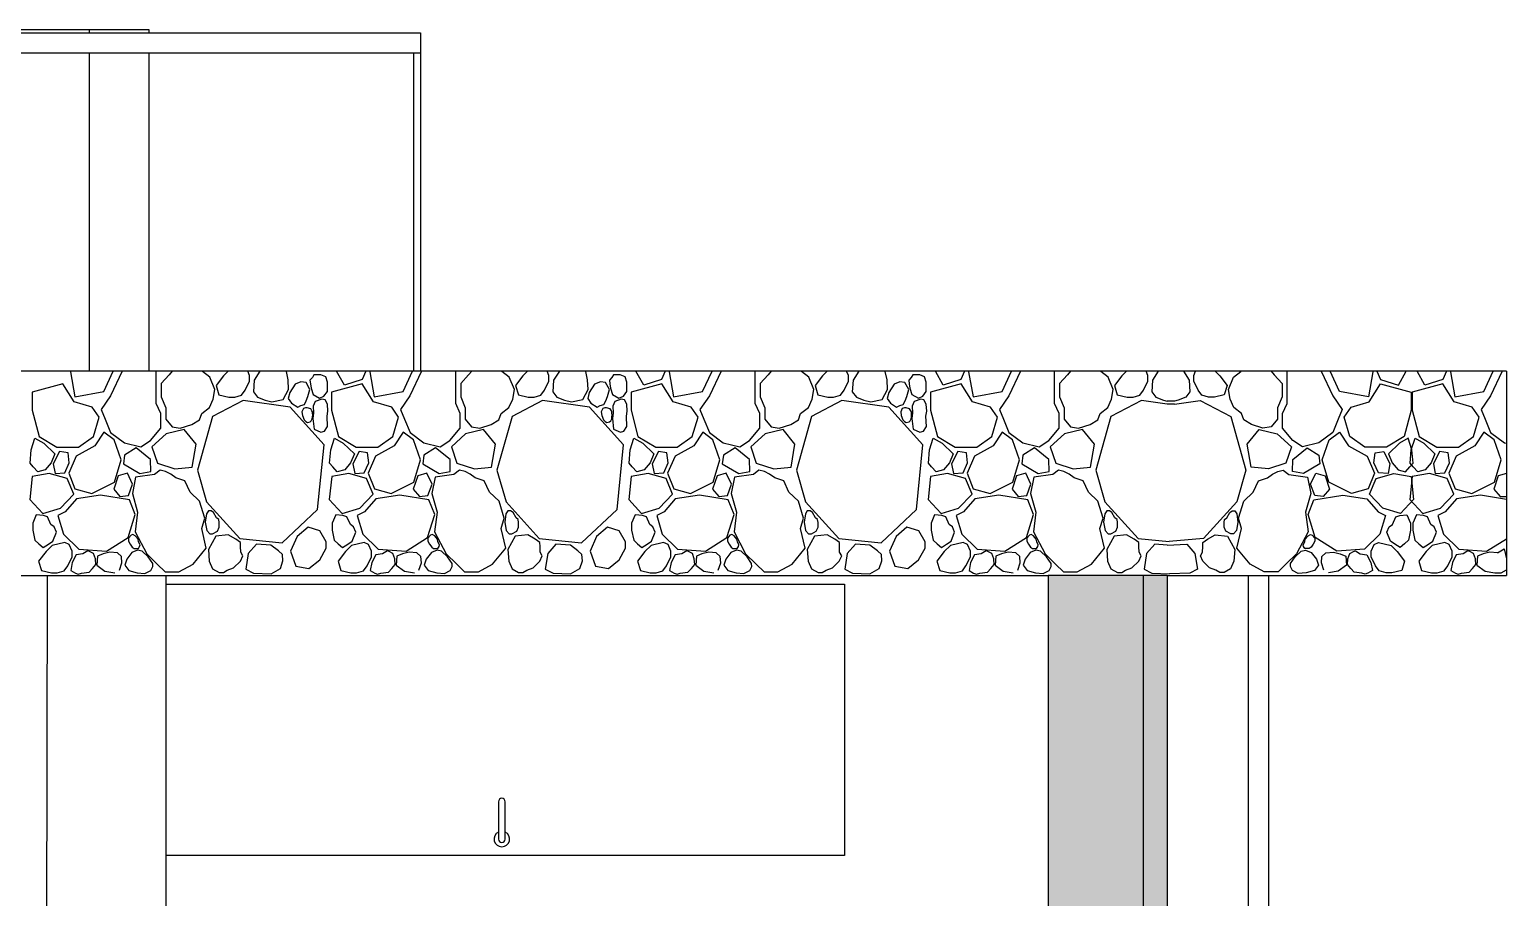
# Model space of a CAD drawing. Header units: millimetres. Extents: x 1116 to 6757, y -1736 to 5159.
# Drawn here: x 6321.4 to 6756.5, y -770.7 to -514.7 of the extents above; entities that cross this region are included whole.
import ezdxf

# ---------------------------------------------------------------- set-up
doc = ezdxf.new("R2010")
doc.units = ezdxf.units.MM
for name, color, linetype in [('A-DOOR-FULL', 3, 'Continuous'), ('A-FLOOR-LEVL', 3, 'Continuous'), ('A-FLOOR-STRS', 3, 'Continuous'), ('A-GLAZ-FULL', 4, 'Continuous'), ('A-WALL-FULL-EXTR', 1, 'Continuous'), ('campiture muri sezionati', 253, 'Continuous'), ('RETINO', 20, 'Continuous')]:
    doc.layers.add(name, color=color, linetype=linetype)

msp = doc.modelspace()

# ---------------------------------------------------------------- hatches: boundary and pattern name
at = {"layer": 'campiture muri sezionati'}
h = msp.add_hatch(color=256, dxfattribs=at)
h.dxf.hatch_style = 1
h.paths.add_polyline_path([(6649.512, -1233.884), (6649.512, -675.752), (6621.512, -675.752), (6621.512, -1223.884), (6322.32, -1223.884), (6322.32, -1635.638), (6356.512, -1635.638), (6356.512, -1233.884)])
h.paths.add_polyline_path([(6656.512, -1233.884), (6656.512, -675.752), (6649.512, -675.752), (6649.512, -1233.884)])

# ---------------------------------------------------------------- linework, layer by layer
at = {"layer": 'A-DOOR-FULL'}
for p, q in [((6361.512, -678.352), (6561.512, -678.352)), ((6561.512, -678.352), (6561.512, -758.352)), ((6459.512, -742.462), (6459.512, -753.462)), ((6461.512, -753.462), (6461.512, -742.462)), ((6561.512, -758.352), (6361.512, -758.352))]:
    msp.add_line(p, q, dxfattribs=at)
for centre, radius, start, end in [((6460.512, -742.462), 1, 0, 180), ((6460.512, -753.462), 2.281, 115.99983, 64.00017), ((6460.512, -753.462), 1, 180, 0)]:
    msp.add_arc(centre, radius, start, end, dxfattribs=at)
at = {"layer": 'A-FLOOR-LEVL'}
msp.add_line((6361.512, -675.752), (6361.512, -788.92), dxfattribs=at)
at = {"layer": 'A-FLOOR-STRS'}
for p, q in [((6056.512, -514.742), (6356.512, -514.742)), ((6135.721, -515.742), (6436.512, -515.742)), ((6338.912, -514.742), (6338.912, -515.742)), ((6356.512, -514.742), (6356.512, -515.742)), ((6436.512, -515.742), (6436.512, -521.742)), ((6436.512, -521.742), (6135.721, -521.742)), ((6338.912, -521.742), (6338.912, -615.505)), ((6356.512, -521.742), (6356.512, -615.505)), ((6434.512, -521.742), (6434.512, -615.505)), ((6436.512, -521.742), (6436.512, -615.505))]:
    msp.add_line(p, q, dxfattribs=at)
at = {"layer": 'A-GLAZ-FULL'}
for p, q in [((6680.512, -1257.884), (6680.512, -675.752)), ((6686.512, -1263.884), (6686.512, -675.752))]:
    msp.add_line(p, q, dxfattribs=at)
at = {"layer": 'A-WALL-FULL-EXTR'}
for p, q in [((6756.512, -615.505), (6056.512, -615.505)), ((6756.512, -615.505), (6756.512, -675.752)), ((6056.512, -675.752), (6621.512, -675.752)), ((6326.512, -675.752), (6326.277, -838.82)), ((6621.512, -675.752), (6621.512, -1223.884)), ((6656.512, -675.752), (6621.512, -675.752)), ((6649.512, -675.752), (6649.512, -1233.884)), ((6656.512, -675.752), (6656.512, -1233.884)), ((6656.512, -675.752), (6756.512, -675.752))]:
    msp.add_line(p, q, dxfattribs=at)
at = {"layer": 'RETINO', "ltscale": 0.1}
for p, q in [((6658.716, -624.308), (6656.512, -624.308)), ((6658.716, -625.212), (6656.512, -625.212))]:
    msp.add_line(p, q, dxfattribs=at)
at = {"layer": 'RETINO'}
for p, q in [((6754.609, -652.408), (6756.512, -652.408)), ((6753.845, -669.052), (6755.826, -667.84)), ((6755.826, -667.84), (6756.512, -670.847)), ((6754.984, -674.959), (6756.512, -674.095)), ((6753.123, -674.959), (6754.984, -674.959))]:
    msp.add_line(p, q, dxfattribs=at)
for points in [[(6333.503, -615.505), (6333.376, -615.681), (6334.676, -623.038), (6343.22, -621.528), (6346.006, -615.505)], [(6348.642, -615.505), (6345.226, -622.807), (6342.437, -626.824), (6343.593, -629.616), (6345.23, -633.568), (6349.306, -636.629), (6354.135, -637.786), (6356.991, -635.948), (6360.052, -632.271), (6360.052, -627.981), (6358.692, -624.986), (6358.692, -621.99), (6358.692, -617.019), (6358.692, -615.505)], [(6363.409, -615.505), (6362.493, -616.621), (6360.166, -619.144), (6360.166, -623.092), (6361.523, -626.263), (6361.523, -629.692), (6363.393, -631.889), (6365.779, -632.321), (6369.179, -631.221), (6371.447, -629.826), (6372.1, -627.987), (6374.386, -626.189), (6375.488, -623.778), (6375.978, -620.876), (6374.487, -617.284)], [(6374.487, -617.284), (6372.32, -615.579), (6372.239, -615.505)], [(6379.885, -615.505), (6378.514, -616.842), (6376.341, -619.759), (6377.173, -622.491), (6380.087, -623.193), (6381.799, -623.193), (6383.825, -622.538), (6384.897, -621.091), (6386.18, -618.443), (6386.18, -616.757), (6385.632, -615.505)], [(6389.234, -615.505), (6387.539, -618.162), (6387.329, -621.561), (6388.534, -623.148), (6390.751, -624.055), (6392.79, -624.531), (6396.126, -623.833), (6397.703, -620.918), (6397.554, -618.013), (6397.033, -615.556), (6396.951, -615.505)], [(6404.31, -620.469), (6404.897, -622.396), (6406.789, -623.441), (6408.094, -622.886), (6409.105, -621.514), (6409.105, -618.771), (6408.624, -617.207), (6407.194, -616.571), (6405.158, -616.571), (6404.684, -617.397), (6403.989, -618.118), (6404.114, -619.261), (6404.31, -620.469)], [(6420.419, -615.505), (6419.345, -617.923), (6414.116, -619.663), (6411.813, -615.505)], [(6421.729, -615.505), (6421.602, -615.681), (6422.903, -623.038), (6431.446, -621.528), (6434.232, -615.505)], [(6436.868, -615.505), (6433.452, -622.807), (6430.664, -626.824), (6431.82, -629.616), (6433.457, -633.568), (6437.533, -636.629), (6442.361, -637.786), (6445.218, -635.948), (6448.278, -632.271), (6448.278, -627.981), (6446.918, -624.986), (6446.918, -621.99), (6446.918, -617.019), (6446.918, -615.505)], [(6451.636, -615.505), (6450.719, -616.621), (6448.392, -619.144), (6448.392, -623.092), (6449.75, -626.263), (6449.75, -629.692), (6451.62, -631.889), (6454.006, -632.321), (6457.406, -631.221), (6459.674, -629.826), (6460.327, -627.987), (6462.613, -626.189), (6463.715, -623.778), (6464.204, -620.876), (6462.713, -617.284)], [(6462.713, -617.284), (6460.546, -615.579), (6460.466, -615.505)], [(6468.111, -615.505), (6466.741, -616.842), (6464.567, -619.759), (6465.399, -622.491), (6468.314, -623.193), (6470.025, -623.193), (6472.051, -622.538), (6473.123, -621.091), (6474.406, -618.443), (6474.406, -616.757), (6473.858, -615.505)], [(6477.46, -615.505), (6475.766, -618.162), (6475.555, -621.561), (6476.76, -623.148), (6478.977, -624.055), (6481.016, -624.531), (6484.352, -623.833), (6485.929, -620.918), (6485.781, -618.013), (6485.26, -615.556), (6485.178, -615.505)], [(6492.536, -620.469), (6493.124, -622.396), (6495.015, -623.441), (6496.32, -622.886), (6497.331, -621.514), (6497.331, -618.771), (6496.85, -617.207), (6495.421, -616.571), (6493.384, -616.571), (6492.911, -617.397), (6492.216, -618.118), (6492.341, -619.261), (6492.536, -620.469)], [(6508.645, -615.505), (6507.572, -617.923), (6502.342, -619.663), (6500.04, -615.505)], [(6509.956, -615.505), (6509.828, -615.681), (6511.129, -623.038), (6519.673, -621.528), (6522.459, -615.505)], [(6525.095, -615.505), (6521.678, -622.807), (6518.89, -626.824), (6520.046, -629.616), (6521.683, -633.568), (6525.759, -636.629), (6530.588, -637.786), (6533.444, -635.948), (6536.505, -632.271), (6536.505, -627.981), (6535.144, -624.986), (6535.144, -621.99), (6535.144, -617.019), (6535.144, -615.505)], [(6539.862, -615.505), (6538.946, -616.621), (6536.619, -619.144), (6536.619, -623.092), (6537.976, -626.263), (6537.976, -629.692), (6539.846, -631.889), (6542.232, -632.321), (6545.632, -631.221), (6547.9, -629.826), (6548.553, -627.987), (6550.839, -626.189), (6551.941, -623.778), (6552.431, -620.876), (6550.94, -617.284)], [(6550.94, -617.284), (6548.772, -615.579), (6548.692, -615.505)], [(6556.338, -615.505), (6554.967, -616.842), (6552.793, -619.759), (6553.626, -622.491), (6556.54, -623.193), (6558.252, -623.193), (6560.277, -622.538), (6561.349, -621.091), (6562.632, -618.443), (6562.632, -616.757), (6562.085, -615.505)], [(6565.687, -615.505), (6563.992, -618.162), (6563.781, -621.561), (6564.987, -623.148), (6567.204, -624.055), (6569.243, -624.531), (6572.578, -623.833), (6574.156, -620.918), (6574.007, -618.013), (6573.486, -615.556), (6573.404, -615.505)], [(6580.763, -620.469), (6581.35, -622.396), (6583.242, -623.441), (6584.547, -622.886), (6585.558, -621.514), (6585.558, -618.771), (6585.077, -617.207), (6583.647, -616.571), (6581.611, -616.571), (6581.137, -617.397), (6580.442, -618.118), (6580.567, -619.261), (6580.763, -620.469)], [(6596.871, -615.505), (6595.798, -617.923), (6590.569, -619.663), (6588.266, -615.505)], [(6598.182, -615.505), (6598.055, -615.681), (6599.355, -623.038), (6607.899, -621.528), (6610.685, -615.505)], [(6613.321, -615.505), (6609.905, -622.807), (6607.116, -626.824), (6608.273, -629.616), (6609.909, -633.568), (6613.985, -636.629), (6618.814, -637.786), (6621.671, -635.948), (6624.731, -632.271), (6624.731, -627.981), (6623.371, -624.986), (6623.371, -621.99), (6623.371, -617.019), (6623.371, -615.505)], [(6628.088, -615.505), (6627.172, -616.621), (6624.845, -619.144), (6624.845, -623.092), (6626.203, -626.263), (6626.203, -629.692), (6628.072, -631.889), (6630.458, -632.321), (6633.859, -631.221), (6636.126, -629.826), (6636.779, -627.987), (6639.065, -626.189), (6640.167, -623.778), (6640.657, -620.876), (6639.166, -617.284)], [(6639.166, -617.284), (6636.999, -615.579), (6636.918, -615.505)], [(6644.564, -615.505), (6643.193, -616.842), (6641.02, -619.759), (6641.852, -622.491), (6644.766, -623.193), (6646.478, -623.193), (6648.504, -622.538), (6649.576, -621.091), (6650.859, -618.443), (6650.859, -616.757), (6650.311, -615.505)], [(6653.913, -615.505), (6652.218, -618.162), (6652.008, -621.561), (6653.213, -623.148), (6655.43, -624.055), (6656.512, -624.308)], [(6661.316, -615.505), (6663.01, -618.162), (6663.221, -621.561), (6662.015, -623.148), (6659.798, -624.055), (6658.716, -624.308)], [(6670.664, -615.505), (6672.035, -616.842), (6674.209, -619.759), (6673.376, -622.491), (6670.462, -623.193), (6668.75, -623.193), (6666.725, -622.538), (6665.653, -621.091), (6664.37, -618.443), (6664.37, -616.757), (6664.917, -615.505)], [(6687.14, -615.505), (6688.056, -616.621), (6690.383, -619.144), (6690.383, -623.092), (6689.026, -626.263), (6689.026, -629.692), (6687.156, -631.889), (6684.77, -632.321), (6681.37, -631.221), (6679.102, -629.826), (6678.449, -627.987), (6676.163, -626.189), (6675.061, -623.778), (6674.571, -620.876), (6676.062, -617.284)], [(6676.062, -617.284), (6678.23, -615.579), (6678.31, -615.505)], [(6701.907, -615.505), (6705.324, -622.807), (6708.112, -626.824), (6706.956, -629.616), (6705.319, -633.568), (6701.243, -636.629), (6696.414, -637.786), (6693.558, -635.948), (6690.497, -632.271), (6690.497, -627.981), (6691.858, -624.986), (6691.858, -621.99), (6691.858, -617.019), (6691.858, -615.505)], [(6717.046, -615.505), (6717.174, -615.681), (6715.873, -623.038), (6707.329, -621.528), (6704.543, -615.505)], [(6718.357, -615.505), (6719.43, -617.923), (6724.66, -619.663), (6726.962, -615.505)], [(6738.805, -615.505), (6737.732, -617.923), (6732.502, -619.663), (6730.2, -615.505)], [(6740.116, -615.505), (6739.988, -615.681), (6741.289, -623.038), (6749.833, -621.528), (6752.619, -615.505)], [(6755.255, -615.505), (6751.839, -622.807), (6749.05, -626.824), (6750.206, -629.616), (6751.843, -633.568), (6755.919, -636.629), (6756.512, -636.771)], [(6334.514, -624.5), (6331.176, -619.181), (6322.118, -621.704), (6322.118, -627.023), (6324.161, -634.797), (6329.406, -637.865), (6335.74, -637.865), (6340.167, -634.729), (6341.87, -629.069), (6339.826, -626.137), (6334.514, -624.5)], [(6403.393, -623.002), (6403.96, -620.907), (6402.832, -618.87), (6401.323, -618.63), (6399.615, -619.303), (6398.044, -621.806), (6397.587, -623.51), (6398.528, -624.909), (6400.386, -626.075), (6401.292, -625.592), (6402.339, -625.332), (6402.879, -624.217), (6403.393, -623.002)], [(6422.74, -624.5), (6419.403, -619.181), (6410.344, -621.704), (6410.344, -627.023), (6412.387, -634.797), (6417.632, -637.865), (6423.966, -637.865), (6428.393, -634.729), (6430.096, -629.069), (6428.053, -626.137), (6422.74, -624.5)], [(6491.619, -623.002), (6492.187, -620.907), (6491.058, -618.87), (6489.549, -618.63), (6487.841, -619.303), (6486.27, -621.806), (6485.813, -623.51), (6486.754, -624.909), (6488.612, -626.075), (6489.518, -625.592), (6490.565, -625.332), (6491.106, -624.217), (6491.619, -623.002)], [(6510.967, -624.5), (6507.629, -619.181), (6498.571, -621.704), (6498.571, -627.023), (6500.614, -634.797), (6505.858, -637.865), (6512.192, -637.865), (6516.62, -634.729), (6518.322, -629.069), (6516.279, -626.137), (6510.967, -624.5)], [(6579.845, -623.002), (6580.413, -620.907), (6579.285, -618.87), (6577.776, -618.63), (6576.067, -619.303), (6574.497, -621.806), (6574.04, -623.51), (6574.981, -624.909), (6576.839, -626.075), (6577.745, -625.592), (6578.792, -625.332), (6579.332, -624.217), (6579.845, -623.002)], [(6599.193, -624.5), (6595.855, -619.181), (6586.797, -621.704), (6586.797, -627.023), (6588.84, -634.797), (6594.085, -637.865), (6600.419, -637.865), (6604.846, -634.729), (6606.549, -629.069), (6604.505, -626.137), (6599.193, -624.5)], [(6716.036, -624.5), (6719.373, -619.181), (6728.432, -621.704), (6728.432, -627.023), (6726.388, -634.797), (6721.144, -637.865), (6714.81, -637.865), (6710.382, -634.729), (6708.68, -629.069), (6710.723, -626.137), (6716.036, -624.5)], [(6741.127, -624.5), (6737.789, -619.181), (6728.731, -621.704), (6728.731, -627.023), (6730.774, -634.797), (6736.018, -637.865), (6742.353, -637.865), (6746.78, -634.729), (6748.482, -629.069), (6746.439, -626.137), (6741.127, -624.5)], [(6373.526, -653.996), (6383.331, -664.868), (6395.78, -666.14), (6406.241, -656.298), (6408.144, -637.248), (6398.106, -626.123), (6384.28, -624.115), (6375.29, -628.852), (6370.833, -644.642), (6373.526, -653.996)], [(6404.21, -626.64), (6403.167, -626.346), (6402.668, -626.346), (6402.032, -626.524), (6401.591, -627.442), (6401.762, -628.589), (6402.229, -629.842), (6402.744, -630.325), (6403.231, -630.611), (6404.031, -630.395), (6404.369, -630.128), (6404.651, -629.568), (6404.718, -628.952), (6404.79, -628.388), (6404.718, -627.895), (6404.718, -627.438), (6404.564, -627.212), (6404.21, -626.64)], [(6409.247, -627.295), (6409.129, -625.215), (6408.435, -623.924), (6407.469, -623.731), (6405.548, -624.431), (6404.959, -625.829), (6405.048, -627.761), (6404.865, -629.41), (6405.226, -632.574), (6407.205, -633.469), (6408.28, -633.194), (6409.14, -631.817), (6409.025, -628.775), (6409.247, -627.295)], [(6461.752, -653.996), (6471.557, -664.868), (6484.007, -666.14), (6494.467, -656.298), (6496.37, -637.248), (6486.333, -626.123), (6472.506, -624.115), (6463.517, -628.852), (6459.059, -644.642), (6461.752, -653.996)], [(6492.436, -626.64), (6491.393, -626.346), (6490.895, -626.346), (6490.259, -626.524), (6489.817, -627.442), (6489.989, -628.589), (6490.455, -629.842), (6490.971, -630.325), (6491.457, -630.611), (6492.257, -630.395), (6492.596, -630.128), (6492.878, -629.568), (6492.944, -628.952), (6493.016, -628.388), (6492.944, -627.895), (6492.944, -627.438), (6492.791, -627.212), (6492.436, -626.64)], [(6497.473, -627.295), (6497.356, -625.215), (6496.662, -623.924), (6495.696, -623.731), (6493.774, -624.431), (6493.185, -625.829), (6493.275, -627.761), (6493.092, -629.41), (6493.452, -632.574), (6495.432, -633.469), (6496.506, -633.194), (6497.367, -631.817), (6497.252, -628.775), (6497.473, -627.295)], [(6549.978, -653.996), (6559.783, -664.868), (6572.233, -666.14), (6582.694, -656.298), (6584.597, -637.248), (6574.559, -626.123), (6560.733, -624.115), (6551.743, -628.852), (6547.286, -644.642), (6549.978, -653.996)], [(6580.662, -626.64), (6579.62, -626.346), (6579.121, -626.346), (6578.485, -626.524), (6578.043, -627.442), (6578.215, -628.589), (6578.682, -629.842), (6579.197, -630.325), (6579.684, -630.611), (6580.484, -630.395), (6580.822, -630.128), (6581.104, -629.568), (6581.171, -628.952), (6581.243, -628.388), (6581.171, -627.895), (6581.171, -627.438), (6581.017, -627.212), (6580.662, -626.64)], [(6585.7, -627.295), (6585.582, -625.215), (6584.888, -623.924), (6583.922, -623.731), (6582.001, -624.431), (6581.412, -625.829), (6581.501, -627.761), (6581.318, -629.41), (6581.678, -632.574), (6583.658, -633.469), (6584.733, -633.194), (6585.593, -631.817), (6585.478, -628.775), (6585.7, -627.295)], [(6656.512, -625.212), (6648.959, -624.115), (6639.969, -628.852), (6635.512, -644.642), (6638.205, -653.996)], [(6658.716, -625.212), (6666.269, -624.115), (6675.259, -628.852), (6679.716, -644.642), (6677.024, -653.996)], [(6321.871, -638.645), (6322.955, -635.208), (6325.575, -636.7), (6328.827, -639.866), (6327.743, -642.534), (6325.982, -644.614), (6323.814, -645.156), (6322.459, -643.709), (6321.558, -642.617), (6321.871, -638.645)], [(6340.611, -637.498), (6335.091, -640.607), (6332.905, -645.558), (6334.746, -650.164), (6339.691, -651.546), (6346.362, -648.206), (6348.317, -641.643), (6346.247, -635.771), (6343.256, -633.468), (6340.611, -637.498)], [(6364.197, -644.323), (6369.264, -643.813), (6370.425, -637.06), (6366.92, -632.704), (6361.628, -633.976), (6357.411, -637.811), (6359.03, -642.575), (6364.197, -644.323)], [(6410.098, -638.645), (6411.182, -635.208), (6413.801, -636.7), (6417.053, -639.866), (6415.969, -642.534), (6414.208, -644.614), (6412.04, -645.156), (6410.685, -643.709), (6409.784, -642.617), (6410.098, -638.645)], [(6428.838, -637.498), (6423.317, -640.607), (6421.132, -645.558), (6422.972, -650.164), (6427.917, -651.546), (6434.588, -648.206), (6436.543, -641.643), (6434.473, -635.771), (6431.483, -633.468), (6428.838, -637.498)], [(6452.423, -644.323), (6457.491, -643.813), (6458.652, -637.06), (6455.147, -632.704), (6449.855, -633.976), (6445.638, -637.811), (6447.257, -642.575), (6452.423, -644.323)], [(6498.324, -638.645), (6499.408, -635.208), (6502.028, -636.7), (6505.28, -639.866), (6504.196, -642.534), (6502.434, -644.614), (6500.266, -645.156), (6498.911, -643.709), (6498.011, -642.617), (6498.324, -638.645)], [(6517.064, -637.498), (6511.543, -640.607), (6509.358, -645.558), (6511.198, -650.164), (6516.144, -651.546), (6522.814, -648.206), (6524.77, -641.643), (6522.699, -635.771), (6519.709, -633.468), (6517.064, -637.498)], [(6540.649, -644.323), (6545.717, -643.813), (6546.878, -637.06), (6543.373, -632.704), (6538.081, -633.976), (6533.864, -637.811), (6535.483, -642.575), (6540.649, -644.323)], [(6586.551, -638.645), (6587.635, -635.208), (6590.254, -636.7), (6593.506, -639.866), (6592.422, -642.534), (6590.661, -644.614), (6588.493, -645.156), (6587.138, -643.709), (6586.237, -642.617), (6586.551, -638.645)], [(6605.29, -637.498), (6599.77, -640.607), (6597.585, -645.558), (6599.425, -650.164), (6604.37, -651.546), (6611.041, -648.206), (6612.996, -641.643), (6610.926, -635.771), (6607.936, -633.468), (6605.29, -637.498)], [(6628.876, -644.323), (6633.944, -643.813), (6635.105, -637.06), (6631.6, -632.704), (6626.307, -633.976), (6622.09, -637.811), (6623.709, -642.575), (6628.876, -644.323)], [(6686.353, -644.323), (6681.285, -643.813), (6680.124, -637.06), (6683.629, -632.704), (6688.921, -633.976), (6693.138, -637.811), (6691.519, -642.575), (6686.353, -644.323)], [(6709.938, -637.498), (6715.459, -640.607), (6717.644, -645.558), (6715.804, -650.164), (6710.858, -651.546), (6704.188, -648.206), (6702.232, -641.643), (6704.303, -635.771), (6707.293, -633.468), (6709.938, -637.498)], [(6728.678, -638.645), (6727.594, -635.208), (6724.974, -636.7), (6721.722, -639.866), (6722.806, -642.534), (6724.568, -644.614), (6726.736, -645.156), (6728.091, -643.709), (6728.991, -642.617), (6728.678, -638.645)], [(6728.484, -638.645), (6729.568, -635.208), (6732.188, -636.7), (6735.44, -639.866), (6734.356, -642.534), (6732.594, -644.614), (6730.426, -645.156), (6729.071, -643.709), (6728.171, -642.617), (6728.484, -638.645)], [(6747.224, -637.498), (6741.703, -640.607), (6739.518, -645.558), (6741.358, -650.164), (6746.304, -651.546), (6752.975, -648.206), (6754.93, -641.643), (6752.86, -635.771), (6749.869, -633.468), (6747.224, -637.498)], [(6332.703, -639.541), (6330.211, -639.141), (6328.358, -642.853), (6328.93, -645.671), (6331.748, -645.518), (6333.08, -642.536), (6332.703, -639.541)], [(6349.332, -640.303), (6349.02, -642.807), (6353.845, -645.63), (6357.087, -645.126), (6357.02, -641.542), (6352.773, -638.131), (6349.332, -640.303)], [(6420.929, -639.541), (6418.438, -639.141), (6416.584, -642.853), (6417.157, -645.671), (6419.974, -645.518), (6421.307, -642.536), (6420.929, -639.541)], [(6437.559, -640.303), (6437.246, -642.807), (6442.072, -645.63), (6445.313, -645.126), (6445.247, -641.542), (6440.999, -638.131), (6437.559, -640.303)], [(6509.155, -639.541), (6506.664, -639.141), (6504.81, -642.853), (6505.383, -645.671), (6508.201, -645.518), (6509.533, -642.536), (6509.155, -639.541)], [(6525.785, -640.303), (6525.473, -642.807), (6530.298, -645.63), (6533.539, -645.126), (6533.473, -641.542), (6529.225, -638.131), (6525.785, -640.303)], [(6597.382, -639.541), (6594.89, -639.141), (6593.037, -642.853), (6593.609, -645.671), (6596.427, -645.518), (6597.759, -642.536), (6597.382, -639.541)], [(6614.011, -640.303), (6613.699, -642.807), (6618.524, -645.63), (6621.766, -645.126), (6621.699, -641.542), (6617.452, -638.131), (6614.011, -640.303)], [(6701.217, -640.303), (6701.529, -642.807), (6696.704, -645.63), (6693.463, -645.126), (6693.529, -641.542), (6697.777, -638.131), (6701.217, -640.303)], [(6717.847, -639.541), (6720.338, -639.141), (6722.192, -642.853), (6721.619, -645.671), (6718.801, -645.518), (6717.469, -642.536), (6717.847, -639.541)], [(6739.316, -639.541), (6736.824, -639.141), (6734.97, -642.853), (6735.543, -645.671), (6738.361, -645.518), (6739.693, -642.536), (6739.316, -639.541)], [(6327.182, -645.703), (6322.16, -646.548), (6321.45, -653.363), (6325.236, -657.477), (6330.432, -655.856), (6334.385, -651.75), (6332.453, -647.103), (6327.182, -645.703)], [(6347.996, -652.408), (6350.51, -652.2), (6351.737, -648.828), (6350.193, -645.554), (6347.494, -646.377), (6346.175, -650.332), (6347.996, -652.408)], [(6358.169, -645.942), (6352.618, -646.711), (6351.644, -651.588), (6353.209, -657.056), (6352.485, -662.839), (6355.886, -669.373), (6359.008, -672.394), (6361.326, -674.639), (6365.388, -674.639), (6369.566, -672.394), (6373.44, -667.68), (6372.073, -661.9), (6372.984, -658.858), (6371.465, -653.839), (6368.655, -651.177), (6367.117, -647.869), (6364.477, -646.995), (6362.958, -645.854), (6361.434, -645.044), (6359.808, -644.651), (6358.169, -645.942)], [(6415.409, -645.703), (6410.386, -646.548), (6409.676, -653.363), (6413.463, -657.477), (6418.659, -655.856), (6422.612, -651.75), (6420.68, -647.103), (6415.409, -645.703)], [(6436.222, -652.408), (6438.737, -652.2), (6439.963, -648.828), (6438.42, -645.554), (6435.72, -646.377), (6434.401, -650.332), (6436.222, -652.408)], [(6446.395, -645.942), (6440.845, -646.711), (6439.87, -651.588), (6441.435, -657.056), (6440.711, -662.839), (6444.113, -669.373), (6447.234, -672.394), (6449.553, -674.639), (6453.615, -674.639), (6457.792, -672.394), (6461.666, -667.68), (6460.299, -661.9), (6461.211, -658.858), (6459.691, -653.839), (6456.881, -651.177), (6455.343, -647.869), (6452.703, -646.995), (6451.184, -645.854), (6449.661, -645.044), (6448.035, -644.651), (6446.395, -645.942)], [(6503.635, -645.703), (6498.612, -646.548), (6497.903, -653.363), (6501.689, -657.477), (6506.885, -655.856), (6510.838, -651.75), (6508.906, -647.103), (6503.635, -645.703)], [(6524.449, -652.408), (6526.963, -652.2), (6528.19, -648.828), (6526.646, -645.554), (6523.946, -646.377), (6522.628, -650.332), (6524.449, -652.408)], [(6534.622, -645.942), (6529.071, -646.711), (6528.097, -651.588), (6529.662, -657.056), (6528.937, -662.839), (6532.339, -669.373), (6535.46, -672.394), (6537.779, -674.639), (6541.841, -674.639), (6546.019, -672.394), (6549.893, -667.68), (6548.525, -661.9), (6549.437, -658.858), (6547.918, -653.839), (6545.107, -651.177), (6543.57, -647.869), (6540.929, -646.995), (6539.41, -645.854), (6537.887, -645.044), (6536.261, -644.651), (6534.622, -645.942)], [(6591.861, -645.703), (6586.839, -646.548), (6586.129, -653.363), (6589.916, -657.477), (6595.111, -655.856), (6599.064, -651.75), (6597.132, -647.103), (6591.861, -645.703)], [(6612.675, -652.408), (6615.19, -652.2), (6616.416, -648.828), (6614.872, -645.554), (6612.173, -646.377), (6610.854, -650.332), (6612.675, -652.408)], [(6622.848, -645.942), (6617.297, -646.711), (6616.323, -651.588), (6617.888, -657.056), (6617.164, -662.839), (6620.565, -669.373), (6623.687, -672.394), (6626.006, -674.639), (6630.067, -674.639), (6634.245, -672.394), (6638.119, -667.68), (6636.752, -661.9), (6637.663, -658.858), (6636.144, -653.839), (6633.334, -651.177), (6631.796, -647.869), (6629.156, -646.995), (6627.637, -645.854), (6626.114, -645.044), (6624.487, -644.651), (6622.848, -645.942)], [(6692.38, -645.942), (6697.931, -646.711), (6698.905, -651.588), (6697.341, -657.056), (6698.065, -662.839), (6694.663, -669.373), (6691.542, -672.394), (6689.223, -674.639), (6685.161, -674.639), (6680.983, -672.394), (6677.109, -667.68), (6678.477, -661.9), (6677.565, -658.858), (6679.084, -653.839), (6681.895, -651.177), (6683.432, -647.869), (6686.073, -646.995), (6687.592, -645.854), (6689.115, -645.044), (6690.741, -644.651), (6692.38, -645.942)], [(6702.554, -652.408), (6700.039, -652.2), (6698.812, -648.828), (6700.356, -645.554), (6703.056, -646.377), (6704.374, -650.332), (6702.554, -652.408)], [(6723.367, -645.703), (6728.39, -646.548), (6729.1, -653.363), (6725.313, -657.477), (6720.117, -655.856), (6716.164, -651.75), (6718.096, -647.103), (6723.367, -645.703)], [(6733.795, -645.703), (6728.772, -646.548), (6728.063, -653.363), (6731.849, -657.477), (6737.045, -655.856), (6740.998, -651.75), (6739.066, -647.103), (6733.795, -645.703)], [(6756.512, -645.643), (6754.106, -646.377), (6752.788, -650.332), (6754.609, -652.408)], [(6352.509, -657.792), (6350.786, -653.476), (6342.28, -652.067), (6335.153, -653.129), (6331.867, -656.973), (6329.692, -658.095), (6331.33, -663.557), (6335.839, -667.955), (6344.058, -668.603), (6350.388, -664.591), (6352.509, -657.792)], [(6440.736, -657.792), (6439.013, -653.476), (6430.506, -652.067), (6423.38, -653.129), (6420.094, -656.973), (6417.918, -658.095), (6419.557, -663.557), (6424.065, -667.955), (6432.284, -668.603), (6438.614, -664.591), (6440.736, -657.792)], [(6528.962, -657.792), (6527.239, -653.476), (6518.732, -652.067), (6511.606, -653.129), (6508.32, -656.973), (6506.144, -658.095), (6507.783, -663.557), (6512.291, -667.955), (6520.511, -668.603), (6526.841, -664.591), (6528.962, -657.792)], [(6617.188, -657.792), (6615.466, -653.476), (6606.959, -652.067), (6599.832, -653.129), (6596.546, -656.973), (6594.371, -658.095), (6596.009, -663.557), (6600.518, -667.955), (6608.737, -668.603), (6615.067, -664.591), (6617.188, -657.792)], [(6698.04, -657.792), (6699.763, -653.476), (6708.27, -652.067), (6715.396, -653.129), (6718.682, -656.973), (6720.858, -658.095), (6719.219, -663.557), (6714.711, -667.955), (6706.491, -668.603), (6700.161, -664.591), (6698.04, -657.792)], [(6756.512, -653.329), (6748.892, -652.067), (6741.766, -653.129), (6738.48, -656.973), (6736.304, -658.095), (6737.943, -663.557), (6742.451, -667.955), (6750.671, -668.603), (6756.512, -664.901)], [(6376.463, -658.743), (6375.577, -657.198), (6374.863, -656.683), (6374.063, -656.683), (6373.492, -657.599), (6373.149, -660.059), (6373.549, -662.433), (6374.463, -663.491), (6375.263, -663.491), (6376.72, -662.719), (6377.234, -661.546), (6377.234, -660.087), (6377.091, -659.248), (6376.463, -658.743)], [(6464.689, -658.743), (6463.804, -657.198), (6463.089, -656.683), (6462.289, -656.683), (6461.718, -657.599), (6461.375, -660.059), (6461.775, -662.433), (6462.689, -663.491), (6463.489, -663.491), (6464.946, -662.719), (6465.461, -661.546), (6465.461, -660.087), (6465.317, -659.248), (6464.689, -658.743)], [(6552.916, -658.743), (6552.03, -657.198), (6551.316, -656.683), (6550.516, -656.683), (6549.944, -657.599), (6549.602, -660.059), (6550.002, -662.433), (6550.916, -663.491), (6551.716, -663.491), (6553.173, -662.719), (6553.687, -661.546), (6553.687, -660.087), (6553.543, -659.248), (6552.916, -658.743)], [(6641.142, -658.743), (6640.256, -657.198), (6639.542, -656.683), (6638.742, -656.683), (6638.171, -657.599), (6637.828, -660.059), (6638.228, -662.433), (6639.142, -663.491), (6639.942, -663.491), (6641.399, -662.719), (6641.913, -661.546), (6641.913, -660.087), (6641.77, -659.248), (6641.142, -658.743)], [(6638.205, -653.996), (6648.01, -664.868), (6657.162, -665.736)], [(6677.024, -653.996), (6667.219, -664.868), (6657.162, -665.736)], [(6674.086, -658.743), (6674.972, -657.198), (6675.686, -656.683), (6676.486, -656.683), (6677.058, -657.599), (6677.4, -660.059), (6677.001, -662.433), (6676.086, -663.491), (6675.286, -663.491), (6673.829, -662.719), (6673.315, -661.546), (6673.315, -660.087), (6673.459, -659.248), (6674.086, -658.743)], [(6323.351, -657.894), (6322.303, -660.338), (6322.303, -662.337), (6322.902, -665.377), (6324.061, -666.376), (6325.353, -667.492), (6326.897, -666.496), (6328.196, -665.659), (6329.254, -662.977), (6328.578, -661.417), (6327.652, -660.741), (6326.655, -658.433), (6325.472, -658.023), (6323.351, -657.894)], [(6411.577, -657.894), (6410.53, -660.338), (6410.53, -662.337), (6411.129, -665.377), (6412.287, -666.376), (6413.58, -667.492), (6415.123, -666.496), (6416.422, -665.659), (6417.48, -662.977), (6416.805, -661.417), (6415.879, -660.741), (6414.881, -658.433), (6413.698, -658.023), (6411.577, -657.894)], [(6499.804, -657.894), (6498.756, -660.338), (6498.756, -662.337), (6499.355, -665.377), (6500.514, -666.376), (6501.806, -667.492), (6503.35, -666.496), (6504.648, -665.659), (6505.706, -662.977), (6505.031, -661.417), (6504.105, -660.741), (6503.107, -658.433), (6501.925, -658.023), (6499.804, -657.894)], [(6588.03, -657.894), (6586.982, -660.338), (6586.982, -662.337), (6587.582, -665.377), (6588.74, -666.376), (6590.033, -667.492), (6591.576, -666.496), (6592.875, -665.659), (6593.933, -662.977), (6593.258, -661.417), (6592.331, -660.741), (6591.334, -658.433), (6590.151, -658.023), (6588.03, -657.894)], [(6727.198, -657.894), (6728.246, -660.338), (6728.246, -662.337), (6727.647, -665.377), (6726.489, -666.376), (6725.196, -667.492), (6723.652, -666.496), (6722.354, -665.659), (6721.296, -662.977), (6721.971, -661.417), (6722.897, -660.741), (6723.895, -658.433), (6725.077, -658.023), (6727.198, -657.894)], [(6729.964, -657.894), (6728.916, -660.338), (6728.916, -662.337), (6729.515, -665.377), (6730.674, -666.376), (6731.966, -667.492), (6733.51, -666.496), (6734.808, -665.659), (6735.866, -662.977), (6735.191, -661.417), (6734.265, -660.741), (6733.267, -658.433), (6732.085, -658.023), (6729.964, -657.894)], [(6353.315, -665.08), (6352.495, -664.088), (6351.786, -663.659), (6351.259, -663.843), (6350.525, -664.737), (6350.525, -665.656), (6351.015, -666.538), (6351.626, -667.359), (6352.141, -667.829), (6353.413, -667.78), (6353.788, -667.219), (6353.903, -666.747), (6353.47, -665.852), (6353.315, -665.08)], [(6379.898, -663.732), (6376.222, -664.193), (6374.044, -668.061), (6374.32, -671.557), (6375.303, -673.737), (6377.217, -674.843), (6378.462, -674.823), (6379.629, -674.143), (6381.493, -673.443), (6383.48, -671.476), (6384.193, -669.903), (6383.578, -668.849), (6383.536, -667.164), (6383.508, -666.019), (6382.152, -665.014), (6379.898, -663.732)], [(6406.888, -662.579), (6403.402, -661.475), (6400.207, -664.213), (6398.263, -668.581), (6399.853, -672.983), (6403.666, -673.725), (6406.845, -671.179), (6408.752, -667.732), (6408.752, -665.786), (6406.888, -662.579)], [(6441.542, -665.08), (6440.722, -664.088), (6440.012, -663.659), (6439.486, -663.843), (6438.751, -664.737), (6438.751, -665.656), (6439.241, -666.538), (6439.853, -667.359), (6440.367, -667.829), (6441.64, -667.78), (6442.014, -667.219), (6442.129, -666.747), (6441.696, -665.852), (6441.542, -665.08)], [(6468.125, -663.732), (6464.448, -664.193), (6462.271, -668.061), (6462.546, -671.557), (6463.53, -673.737), (6465.444, -674.843), (6466.689, -674.823), (6467.856, -674.143), (6469.719, -673.443), (6471.706, -671.476), (6472.419, -669.903), (6471.804, -668.849), (6471.762, -667.164), (6471.734, -666.019), (6470.378, -665.014), (6468.125, -663.732)], [(6495.114, -662.579), (6491.628, -661.475), (6488.433, -664.213), (6486.49, -668.581), (6488.079, -672.983), (6491.893, -673.725), (6495.071, -671.179), (6496.978, -667.732), (6496.978, -665.786), (6495.114, -662.579)], [(6529.768, -665.08), (6528.948, -664.088), (6528.238, -663.659), (6527.712, -663.843), (6526.978, -664.737), (6526.978, -665.656), (6527.467, -666.538), (6528.079, -667.359), (6528.594, -667.829), (6529.866, -667.78), (6530.241, -667.219), (6530.355, -666.747), (6529.923, -665.852), (6529.768, -665.08)], [(6556.351, -663.732), (6552.675, -664.193), (6550.497, -668.061), (6550.772, -671.557), (6551.756, -673.737), (6553.67, -674.843), (6554.915, -674.823), (6556.082, -674.143), (6557.945, -673.443), (6559.933, -671.476), (6560.645, -669.903), (6560.03, -668.849), (6559.989, -667.164), (6559.96, -666.019), (6558.604, -665.014), (6556.351, -663.732)], [(6583.341, -662.579), (6579.854, -661.475), (6576.659, -664.213), (6574.716, -668.581), (6576.305, -672.983), (6580.119, -673.725), (6583.297, -671.179), (6585.204, -667.732), (6585.204, -665.786), (6583.341, -662.579)], [(6617.994, -665.08), (6617.174, -664.088), (6616.465, -663.659), (6615.938, -663.843), (6615.204, -664.737), (6615.204, -665.656), (6615.694, -666.538), (6616.306, -667.359), (6616.82, -667.829), (6618.092, -667.78), (6618.467, -667.219), (6618.582, -666.747), (6618.149, -665.852), (6617.994, -665.08)], [(6644.577, -663.732), (6640.901, -664.193), (6638.724, -668.061), (6638.999, -671.557), (6639.982, -673.737), (6641.896, -674.843), (6643.142, -674.823), (6644.308, -674.143), (6646.172, -673.443), (6648.159, -671.476), (6648.872, -669.903), (6648.257, -668.849), (6648.215, -667.164), (6648.187, -666.019), (6646.831, -665.014), (6644.577, -663.732)], [(6670.651, -663.732), (6674.327, -664.193), (6676.505, -668.061), (6676.23, -671.557), (6675.246, -673.737), (6673.332, -674.843), (6672.087, -674.823), (6670.92, -674.143), (6669.057, -673.443), (6667.069, -671.476), (6666.357, -669.903), (6666.972, -668.849), (6667.013, -667.164), (6667.042, -666.019), (6668.398, -665.014), (6670.651, -663.732)], [(6697.234, -665.08), (6698.054, -664.088), (6698.764, -663.659), (6699.29, -663.843), (6700.024, -664.737), (6700.024, -665.656), (6699.535, -666.538), (6698.923, -667.359), (6698.408, -667.829), (6697.136, -667.78), (6696.761, -667.219), (6696.647, -666.747), (6697.079, -665.852), (6697.234, -665.08)], [(6331.713, -666.014), (6328.013, -666.894), (6326.209, -668.654), (6324.036, -671.571), (6324.868, -674.303), (6327.782, -675.005), (6329.494, -675.005), (6331.52, -674.349), (6332.592, -672.902), (6333.875, -670.254), (6333.875, -668.568), (6333.033, -666.644), (6331.713, -666.014)], [(6337.103, -669.379), (6335.129, -669.622), (6333.957, -671.885), (6333.482, -674.231), (6334.85, -675.069), (6335.688, -675.31), (6336.626, -675.045), (6338.893, -674.814), (6339.903, -673.673), (6340.89, -672.469), (6340.746, -670.834), (6340.19, -669.254), (6339.065, -668.718), (6338.558, -668.498), (6337.103, -669.379)], [(6341.384, -670.003), (6341.189, -672.749), (6343.587, -674.479), (6346.51, -674.959)], [(6347.232, -669.052), (6345.018, -668.889), (6343.027, -669.41), (6341.384, -670.003)], [(6348.417, -670.125), (6347.232, -669.052)], [(6347.82, -674.208), (6348.568, -671.968), (6348.417, -670.125)], [(6356.322, -670.216), (6354.557, -668.543), (6353.211, -668.281), (6351.544, -668.987), (6350.037, -670.945), (6349.428, -672.71), (6350.614, -674.283), (6353.094, -675.008), (6355.36, -675.144), (6357.11, -674.275), (6357.67, -673.051), (6357.642, -672.204), (6356.322, -670.216)], [(6385.809, -669.22), (6385.102, -673.92), (6387.372, -675.098), (6392.528, -675.221)], [(6394.695, -668.485), (6392.482, -666.822), (6388.221, -666.491), (6385.809, -669.22)], [(6395.88, -669.558), (6394.695, -668.485)], [(6395.283, -673.641), (6396.031, -671.401), (6395.88, -669.558)], [(6419.939, -666.014), (6416.239, -666.894), (6414.436, -668.654), (6412.262, -671.571), (6413.094, -674.303), (6416.009, -675.005), (6417.72, -675.005), (6419.746, -674.349), (6420.818, -672.902), (6422.101, -670.254), (6422.101, -668.568), (6421.259, -666.644), (6419.939, -666.014)], [(6425.33, -669.379), (6423.355, -669.622), (6422.183, -671.885), (6421.709, -674.231), (6423.076, -675.069), (6423.914, -675.31), (6424.853, -675.045), (6427.12, -674.814), (6428.13, -673.673), (6429.116, -672.469), (6428.973, -670.834), (6428.417, -669.254), (6427.291, -668.718), (6426.785, -668.498), (6425.33, -669.379)], [(6429.611, -670.003), (6429.416, -672.749), (6431.813, -674.479), (6434.736, -674.959)], [(6435.458, -669.052), (6433.245, -668.889), (6431.254, -669.41), (6429.611, -670.003)], [(6436.643, -670.125), (6435.458, -669.052)], [(6436.047, -674.208), (6436.794, -671.968), (6436.643, -670.125)], [(6444.548, -670.216), (6442.784, -668.543), (6441.437, -668.281), (6439.77, -668.987), (6438.264, -670.945), (6437.655, -672.71), (6438.841, -674.283), (6441.32, -675.008), (6443.586, -675.144), (6445.336, -674.275), (6445.896, -673.051), (6445.868, -672.204), (6444.548, -670.216)], [(6474.035, -669.22), (6473.328, -673.92), (6475.598, -675.098), (6480.755, -675.221)], [(6482.921, -668.485), (6480.708, -666.822), (6476.448, -666.491), (6474.035, -669.22)], [(6484.106, -669.558), (6482.921, -668.485)], [(6483.51, -673.641), (6484.257, -671.401), (6484.106, -669.558)], [(6508.166, -666.014), (6504.466, -666.894), (6502.662, -668.654), (6500.488, -671.571), (6501.321, -674.303), (6504.235, -675.005), (6505.947, -675.005), (6507.972, -674.349), (6509.044, -672.902), (6510.327, -670.254), (6510.327, -668.568), (6509.485, -666.644), (6508.166, -666.014)], [(6513.556, -669.379), (6511.581, -669.622), (6510.409, -671.885), (6509.935, -674.231), (6511.302, -675.069), (6512.141, -675.31), (6513.079, -675.045), (6515.346, -674.814), (6516.356, -673.673), (6517.343, -672.469), (6517.199, -670.834), (6516.643, -669.254), (6515.517, -668.718), (6515.011, -668.498), (6513.556, -669.379)], [(6517.837, -670.003), (6517.642, -672.749), (6520.04, -674.479), (6522.962, -674.959)], [(6523.684, -669.052), (6521.471, -668.889), (6519.48, -669.41), (6517.837, -670.003)], [(6524.869, -670.125), (6523.684, -669.052)], [(6524.273, -674.208), (6525.021, -671.968), (6524.869, -670.125)], [(6532.775, -670.216), (6531.01, -668.543), (6529.664, -668.281), (6527.997, -668.987), (6526.49, -670.945), (6525.881, -672.71), (6527.067, -674.283), (6529.547, -675.008), (6531.813, -675.144), (6533.563, -674.275), (6534.122, -673.051), (6534.095, -672.204), (6532.775, -670.216)], [(6562.261, -669.22), (6561.555, -673.92), (6563.824, -675.098), (6568.981, -675.221)], [(6571.148, -668.485), (6568.934, -666.822), (6564.674, -666.491), (6562.261, -669.22)], [(6572.333, -669.558), (6571.148, -668.485)], [(6571.736, -673.641), (6572.484, -671.401), (6572.333, -669.558)], [(6596.392, -666.014), (6592.692, -666.894), (6590.888, -668.654), (6588.715, -671.571), (6589.547, -674.303), (6592.461, -675.005), (6594.173, -675.005), (6596.199, -674.349), (6597.271, -672.902), (6598.554, -670.254), (6598.554, -668.568), (6597.712, -666.644), (6596.392, -666.014)], [(6601.782, -669.379), (6599.808, -669.622), (6598.636, -671.885), (6598.161, -674.231), (6599.529, -675.069), (6600.367, -675.31), (6601.306, -675.045), (6603.572, -674.814), (6604.582, -673.673), (6605.569, -672.469), (6605.425, -670.834), (6604.869, -669.254), (6603.744, -668.718), (6603.237, -668.498), (6601.782, -669.379)], [(6606.063, -670.003), (6605.868, -672.749), (6608.266, -674.479), (6611.189, -674.959)], [(6611.911, -669.052), (6609.698, -668.889), (6607.706, -669.41), (6606.063, -670.003)], [(6613.096, -670.125), (6611.911, -669.052)], [(6612.499, -674.208), (6613.247, -671.968), (6613.096, -670.125)], [(6621.001, -670.216), (6619.236, -668.543), (6617.89, -668.281), (6616.223, -668.987), (6614.716, -670.945), (6614.107, -672.71), (6615.293, -674.283), (6617.773, -675.008), (6620.039, -675.144), (6621.789, -674.275), (6622.349, -673.051), (6622.321, -672.204), (6621.001, -670.216)], [(6650.488, -669.22), (6649.781, -673.92), (6652.051, -675.098), (6657.207, -675.221)], [(6656.512, -666.772), (6652.9, -666.491), (6650.488, -669.22)], [(6656.512, -666.772), (6662.328, -666.491), (6664.741, -669.22)], [(6664.741, -669.22), (6665.447, -673.92), (6663.178, -675.098), (6657.207, -675.221)], [(6694.227, -670.216), (6695.992, -668.543), (6697.339, -668.281), (6699.005, -668.987), (6700.512, -670.945), (6701.121, -672.71), (6699.935, -674.283), (6697.456, -675.008), (6695.189, -675.144), (6693.439, -674.275), (6692.88, -673.051), (6692.907, -672.204), (6694.227, -670.216)], [(6702.729, -674.208), (6701.981, -671.968), (6702.133, -670.125)], [(6702.133, -670.125), (6703.318, -669.052)], [(6703.318, -669.052), (6705.531, -668.889), (6707.522, -669.41), (6709.165, -670.003)], [(6709.165, -670.003), (6709.36, -672.749), (6706.962, -674.479), (6704.04, -674.959)], [(6713.446, -669.379), (6715.421, -669.622), (6716.593, -671.885), (6717.067, -674.231), (6715.7, -675.069), (6714.861, -675.31), (6713.923, -675.045), (6711.656, -674.814), (6710.646, -673.673), (6709.659, -672.469), (6709.803, -670.834), (6710.359, -669.254), (6711.485, -668.718), (6711.991, -668.498), (6713.446, -669.379)], [(6718.837, -666.014), (6722.536, -666.894), (6724.34, -668.654), (6726.514, -671.571), (6725.681, -674.303), (6722.767, -675.005), (6721.055, -675.005), (6719.03, -674.349), (6717.958, -672.902), (6716.675, -670.254), (6716.675, -668.568), (6717.517, -666.644), (6718.837, -666.014)], [(6738.326, -666.014), (6734.626, -666.894), (6732.822, -668.654), (6730.648, -671.571), (6731.481, -674.303), (6734.395, -675.005), (6736.107, -675.005), (6738.132, -674.349), (6739.204, -672.902), (6740.487, -670.254), (6740.487, -668.568), (6739.646, -666.644), (6738.326, -666.014)], [(6743.716, -669.379), (6741.741, -669.622), (6740.569, -671.885), (6740.095, -674.231), (6741.462, -675.069), (6742.301, -675.31), (6743.239, -675.045), (6745.506, -674.814), (6746.516, -673.673), (6747.503, -672.469), (6747.359, -670.834), (6746.803, -669.254), (6745.678, -668.718), (6745.171, -668.498), (6743.716, -669.379)], [(6747.997, -670.003), (6747.802, -672.749), (6750.2, -674.479), (6753.123, -674.959)], [(6753.845, -669.052), (6751.631, -668.889), (6749.64, -669.41), (6747.997, -670.003)], [(6392.528, -675.221), (6395.283, -673.641)], [(6480.755, -675.221), (6483.51, -673.641)], [(6568.981, -675.221), (6571.736, -673.641)]]:
    msp.add_lwpolyline(points, dxfattribs=at)

doc.saveas('drawing.dxf')
